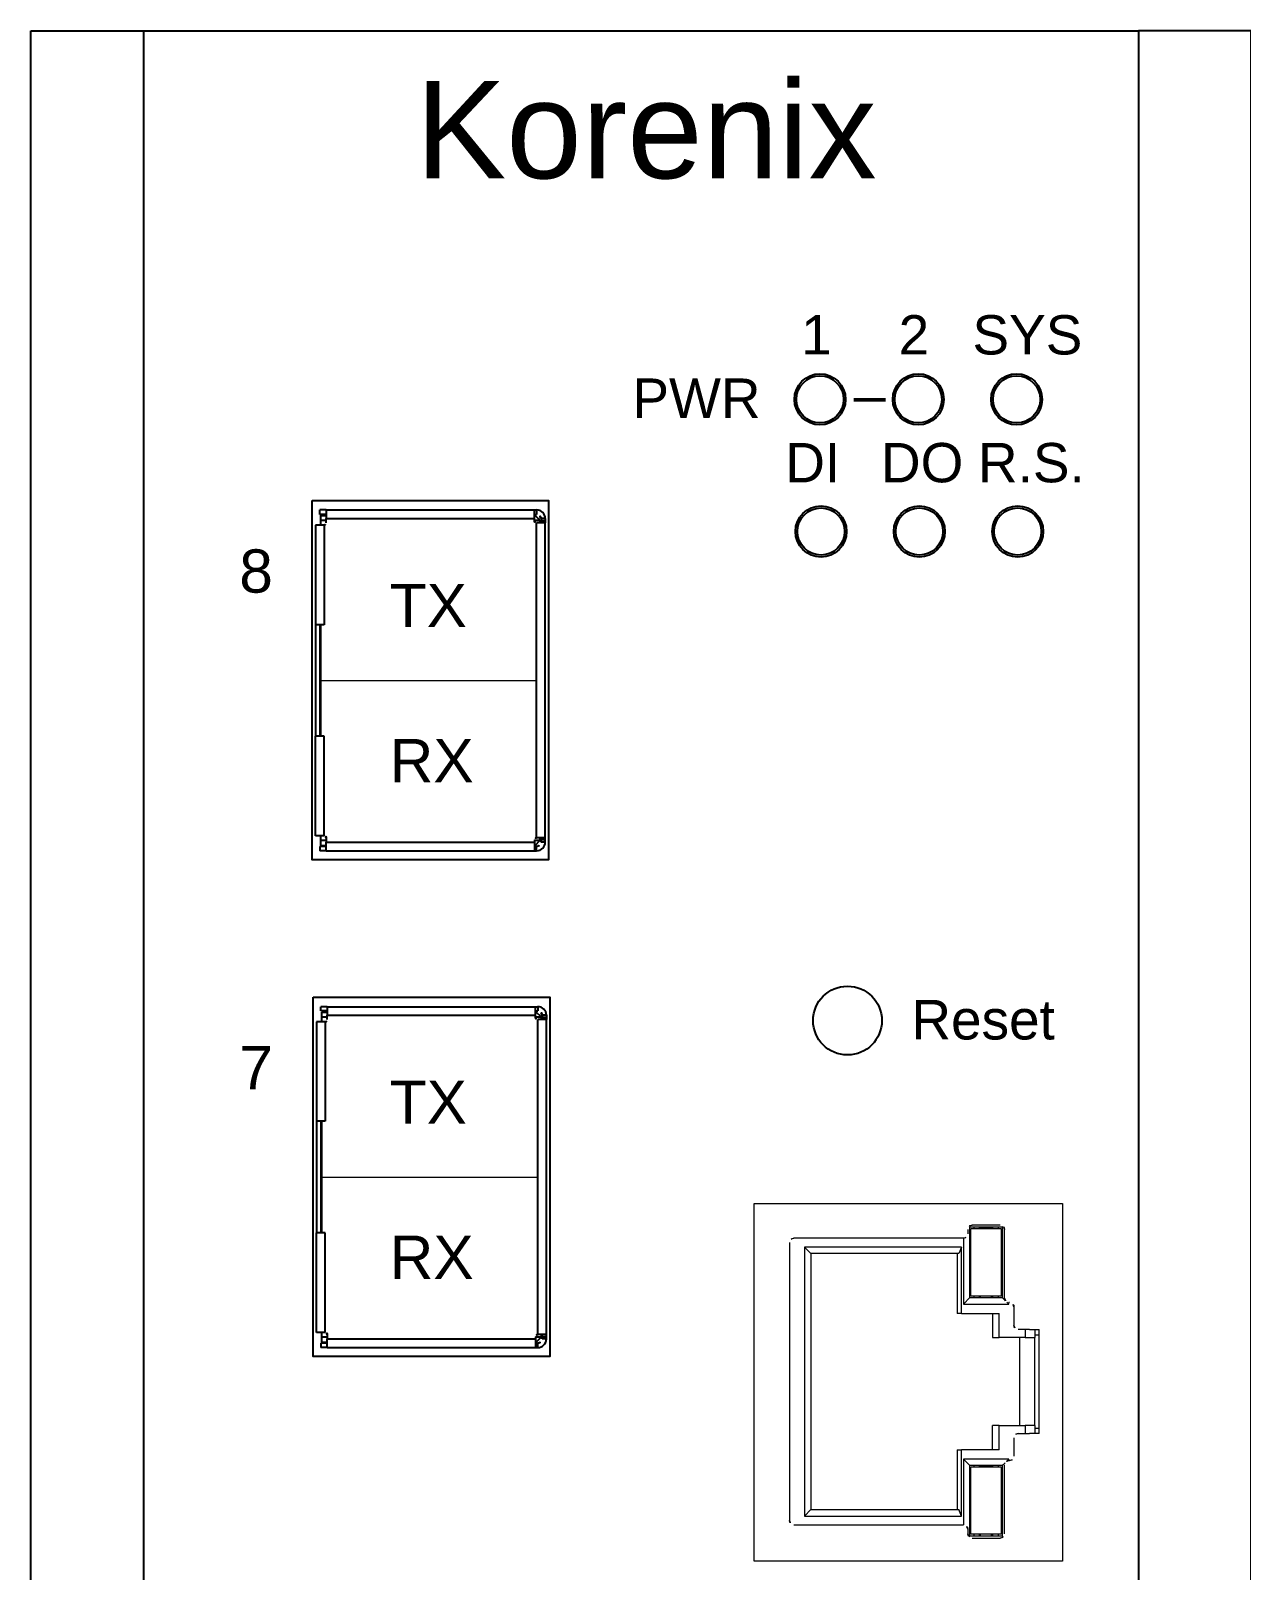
# Model space of a CAD drawing. Header units: inches. Extents: x 100535554 to 201081702, y 63708552 to 127420865.
# Drawn here: x 100541743.48 to 100541754.23, y 63710432.47 to 63710446.12 of the extents above; entities that cross this region are included whole.
import ezdxf

# ---------------------------------------------------------------- set-up
doc = ezdxf.new("R2010")
doc.units = ezdxf.units.IN
doc.header["$MEASUREMENT"] = 0
doc.layers.add('HAT', color=8, linetype='Continuous', lineweight=5)
doc.styles.add('STYLE2', font='arial.ttf')

msp = doc.modelspace()

# ---------------------------------------------------------------- linework, layer by layer
at = {"linetype": 'Continuous'}
msp.add_line((100541744.482, 63710446.123), (100541753.314, 63710446.123), dxfattribs=at)
at = {"linetype": 'Continuous', "lineweight": 15}
for p, q in [((100541744.482, 63710446.123), (100541744.482, 63710419.125)), ((100541753.314, 63710446.123), (100541753.314, 63710419.125)), ((100541751.799, 63710435.489), (100541751.799, 63710435.449)), ((100541751.81, 63710435.516), (100541751.817, 63710435.508)), ((100541752.105, 63710435.508), (100541751.817, 63710435.508)), ((100541751.817, 63710434.884), (100541751.817, 63710435.508)), ((100541751.827, 63710434.898), (100541751.827, 63710435.494)), ((100541752.096, 63710435.494), (100541751.827, 63710435.494)), ((100541752.087, 63710435.527), (100541751.837, 63710435.527)), ((100541751.856, 63710435.494), (100541751.856, 63710435.508)), ((100541751.904, 63710435.494), (100541751.904, 63710435.508)), ((100541751.913, 63710435.507), (100541752.009, 63710435.507)), ((100541751.913, 63710435.494), (100541751.913, 63710435.507)), ((100541752.009, 63710435.494), (100541752.009, 63710435.507)), ((100541752.019, 63710435.508), (100541752.019, 63710435.494)), ((100541752.067, 63710435.508), (100541752.067, 63710435.494)), ((100541752.096, 63710435.494), (100541752.096, 63710434.898)), ((100541752.105, 63710435.508), (100541752.114, 63710435.516)), ((100541752.105, 63710435.508), (100541752.105, 63710434.884)), ((100541752.125, 63710434.878), (100541752.125, 63710435.489)), ((100541750.216, 63710435.372), (100541750.216, 63710432.907)), ((100541750.712, 63710435.41), (100541750.254, 63710435.41)), ((100541751.372, 63710435.333), (100541750.349, 63710435.333)), ((100541750.349, 63710435.333), (100541750.349, 63710432.945)), ((100541750.349, 63710435.333), (100541750.406, 63710435.276)), ((100541751.76, 63710435.41), (100541750.712, 63710435.41)), ((100541751.742, 63710435.333), (100541751.372, 63710435.333)), ((100541751.742, 63710435.333), (100541751.719, 63710435.276)), ((100541751.742, 63710434.744), (100541751.742, 63710435.333)), ((100541751.76, 63710435.41), (100541751.76, 63710434.826)), ((100541751.719, 63710435.276), (100541750.406, 63710435.276)), ((100541750.406, 63710435.276), (100541750.406, 63710433.003)), ((100541751.704, 63710435.276), (100541751.704, 63710434.744)), ((100541751.76, 63710434.826), (100541751.817, 63710434.884)), ((100541751.76, 63710434.826), (100541752.163, 63710434.826)), ((100541751.817, 63710434.884), (100541752.105, 63710434.884)), ((100541752.096, 63710434.898), (100541751.827, 63710434.898)), ((100541751.856, 63710434.884), (100541751.856, 63710434.898)), ((100541751.904, 63710434.884), (100541751.904, 63710434.898)), ((100541751.913, 63710434.885), (100541751.913, 63710434.898)), ((100541751.913, 63710434.885), (100541752.009, 63710434.885)), ((100541752.009, 63710434.885), (100541752.009, 63710434.898)), ((100541752.019, 63710434.898), (100541752.019, 63710434.884)), ((100541752.067, 63710434.898), (100541752.067, 63710434.884)), ((100541752.13, 63710434.859), (100541752.105, 63710434.884)), ((100541752.163, 63710434.826), (100541752.144, 63710434.845)), ((100541752.163, 63710434.826), (100541752.163, 63710434.84)), ((100541752.17, 63710434.84), (100541752.164, 63710434.84)), ((100541752.209, 63710434.638), (100541752.209, 63710434.802)), ((100541751.742, 63710434.744), (100541751.704, 63710434.744)), ((100541751.742, 63710434.744), (100541752.077, 63710434.744)), ((100541752.019, 63710434.744), (100541752.019, 63710434.529)), ((100541752.077, 63710434.529), (100541752.077, 63710434.744)), ((100541752.019, 63710434.529), (100541752.077, 63710434.529)), ((100541752.307, 63710434.529), (100541752.077, 63710434.529)), ((100541752.345, 63710434.6), (100541752.247, 63710434.6)), ((100541752.259, 63710434.529), (100541752.259, 63710433.749)), ((100541752.307, 63710434.6), (100541752.307, 63710434.529)), ((100541752.307, 63710434.529), (100541752.393, 63710434.529)), ((100541752.345, 63710434.6), (100541752.432, 63710434.6)), ((100541752.393, 63710434.6), (100541752.393, 63710434.529)), ((100541752.432, 63710434.552), (100541752.393, 63710434.552)), ((100541752.393, 63710433.749), (100541752.393, 63710434.529)), ((100541752.432, 63710434.552), (100541752.432, 63710434.6)), ((100541752.432, 63710433.726), (100541752.432, 63710434.552)), ((100541752.019, 63710433.534), (100541752.019, 63710433.749)), ((100541752.077, 63710433.749), (100541752.019, 63710433.749)), ((100541752.077, 63710433.534), (100541752.077, 63710433.749)), ((100541752.077, 63710433.749), (100541752.307, 63710433.749)), ((100541752.307, 63710433.749), (100541752.307, 63710433.678)), ((100541752.393, 63710433.749), (100541752.307, 63710433.749)), ((100541752.393, 63710433.749), (100541752.393, 63710433.678)), ((100541752.393, 63710433.726), (100541752.432, 63710433.726)), ((100541752.432, 63710433.678), (100541752.432, 63710433.726)), ((100541752.209, 63710433.477), (100541752.209, 63710433.64)), ((100541752.247, 63710433.678), (100541752.345, 63710433.678)), ((100541752.432, 63710433.678), (100541752.345, 63710433.678)), ((100541751.704, 63710433.534), (100541751.704, 63710433.003)), ((100541751.704, 63710433.534), (100541751.742, 63710433.534)), ((100541751.742, 63710432.945), (100541751.742, 63710433.534)), ((100541752.077, 63710433.534), (100541751.742, 63710433.534)), ((100541752.163, 63710433.452), (100541751.76, 63710433.452)), ((100541751.76, 63710433.452), (100541751.76, 63710432.868)), ((100541751.76, 63710433.452), (100541751.817, 63710433.394)), ((100541752.105, 63710433.394), (100541752.13, 63710433.419)), ((100541752.144, 63710433.433), (100541752.163, 63710433.452)), ((100541752.163, 63710433.438), (100541752.163, 63710433.452)), ((100541752.164, 63710433.438), (100541752.17, 63710433.438)), ((100541752.105, 63710433.394), (100541751.817, 63710433.394)), ((100541751.817, 63710432.77), (100541751.817, 63710433.394)), ((100541751.827, 63710432.785), (100541751.827, 63710433.38)), ((100541752.096, 63710433.38), (100541751.827, 63710433.38)), ((100541751.856, 63710433.38), (100541751.856, 63710433.394)), ((100541751.904, 63710433.38), (100541751.904, 63710433.394)), ((100541751.913, 63710433.393), (100541752.009, 63710433.393)), ((100541751.913, 63710433.38), (100541751.913, 63710433.393)), ((100541752.009, 63710433.38), (100541752.009, 63710433.393)), ((100541752.019, 63710433.394), (100541752.019, 63710433.38)), ((100541752.067, 63710433.394), (100541752.067, 63710433.38)), ((100541752.096, 63710433.38), (100541752.096, 63710432.785)), ((100541752.105, 63710433.394), (100541752.105, 63710432.77)), ((100541752.125, 63710432.789), (100541752.125, 63710433.4)), ((100541750.349, 63710432.945), (100541750.406, 63710433.003)), ((100541750.406, 63710433.003), (100541750.738, 63710433.003)), ((100541750.738, 63710433.003), (100541751.719, 63710433.003)), ((100541751.742, 63710432.945), (100541751.719, 63710433.003)), ((100541750.254, 63710432.868), (100541750.738, 63710432.868)), ((100541750.349, 63710432.945), (100541750.738, 63710432.945)), ((100541750.738, 63710432.945), (100541751.742, 63710432.945)), ((100541750.738, 63710432.868), (100541751.76, 63710432.868)), ((100541751.799, 63710432.83), (100541751.799, 63710432.789)), ((100541751.81, 63710432.763), (100541751.817, 63710432.77)), ((100541751.817, 63710432.77), (100541752.105, 63710432.77)), ((100541752.096, 63710432.785), (100541751.827, 63710432.785)), ((100541751.837, 63710432.751), (100541752.087, 63710432.751)), ((100541751.856, 63710432.77), (100541751.856, 63710432.785)), ((100541751.904, 63710432.77), (100541751.904, 63710432.785)), ((100541751.913, 63710432.771), (100541751.913, 63710432.785)), ((100541751.913, 63710432.771), (100541752.009, 63710432.771)), ((100541752.009, 63710432.771), (100541752.009, 63710432.785)), ((100541752.019, 63710432.785), (100541752.019, 63710432.77)), ((100541752.067, 63710432.785), (100541752.067, 63710432.77)), ((100541752.114, 63710432.762), (100541752.105, 63710432.77))]:
    msp.add_line(p, q, dxfattribs=at)
at = {"linetype": 'Continuous', "lineweight": 25}
for p, q in [((100541746.047, 63710441.833), (100541746.047, 63710441.872)), ((100541746.105, 63710441.872), (100541746.047, 63710441.872)), ((100541746.105, 63710441.833), (100541746.047, 63710441.833)), ((100541746.057, 63710441.824), (100541746.105, 63710441.824)), ((100541746.057, 63710441.781), (100541746.057, 63710441.824)), ((100541746.057, 63710441.737), (100541746.057, 63710441.781)), ((100541746.057, 63710441.781), (100541746.105, 63710441.781)), ((100541746.105, 63710441.872), (100541746.105, 63710441.795)), ((100541746.105, 63710441.872), (100541747.953, 63710441.872)), ((100541746.105, 63710441.757), (100541746.105, 63710441.795)), ((100541746.105, 63710441.795), (100541747.953, 63710441.795)), ((100541747.953, 63710441.795), (100541747.953, 63710441.872)), ((100541747.953, 63710441.872), (100541747.972, 63710441.872)), ((100541747.953, 63710441.833), (100541747.972, 63710441.833)), ((100541747.953, 63710441.824), (100541747.959, 63710441.824)), ((100541747.953, 63710441.776), (100541747.953, 63710441.795)), ((100541747.953, 63710441.781), (100541748.001, 63710441.781)), ((100541748.001, 63710441.781), (100541747.959, 63710441.824)), ((100541747.972, 63710441.872), (100541747.972, 63710441.833)), ((100541747.972, 63710438.963), (100541747.972, 63710441.757)), ((100541748.049, 63710441.757), (100541747.972, 63710441.757)), ((100541748.001, 63710441.781), (100541748.001, 63710441.757)), ((100541748.049, 63710441.795), (100541748.011, 63710441.795)), ((100541748.011, 63710441.795), (100541748.011, 63710441.776)), ((100541748.049, 63710441.776), (100541748.011, 63710441.776)), ((100541748.011, 63710441.776), (100541748.011, 63710441.757)), ((100541748.049, 63710441.795), (100541748.049, 63710441.776)), ((100541748.049, 63710441.776), (100541748.049, 63710441.757)), ((100541748.049, 63710438.963), (100541748.049, 63710441.757)), ((100541746.009, 63710441.737), (100541746.009, 63710440.854)), ((100541746.085, 63710441.737), (100541746.009, 63710441.737)), ((100541746.085, 63710441.737), (100541746.085, 63710440.854)), ((100541746.085, 63710440.854), (100541746.009, 63710440.854)), ((100541746.009, 63710440.854), (100541746.009, 63710439.865)), ((100541746.047, 63710440.854), (100541746.047, 63710439.865)), ((100541746.057, 63710439.865), (100541746.057, 63710440.854)), ((100541746.057, 63710440.769), (100541746.047, 63710440.769)), ((100541746.057, 63710440.744), (100541746.047, 63710440.744)), ((100541746.057, 63710439.976), (100541746.047, 63710439.976)), ((100541746.009, 63710438.982), (100541746.009, 63710439.865)), ((100541746.085, 63710439.865), (100541746.009, 63710439.865)), ((100541746.047, 63710439.946), (100541746.057, 63710439.946)), ((100541746.085, 63710438.982), (100541746.085, 63710439.865)), ((100541746.085, 63710438.982), (100541746.009, 63710438.982)), ((100541746.047, 63710438.886), (100541746.047, 63710438.848)), ((100541746.105, 63710438.886), (100541746.047, 63710438.886)), ((100541746.057, 63710438.938), (100541746.057, 63710438.982)), ((100541746.105, 63710438.938), (100541746.057, 63710438.938)), ((100541746.057, 63710438.896), (100541746.057, 63710438.938)), ((100541746.057, 63710438.896), (100541746.105, 63710438.896)), ((100541746.105, 63710438.963), (100541746.105, 63710438.925)), ((100541746.105, 63710438.925), (100541747.953, 63710438.925)), ((100541746.105, 63710438.848), (100541746.105, 63710438.925)), ((100541747.953, 63710438.944), (100541747.953, 63710438.925)), ((100541748.001, 63710438.938), (100541747.953, 63710438.938)), ((100541747.953, 63710438.925), (100541747.953, 63710438.848)), ((100541747.953, 63710438.896), (100541747.959, 63710438.896)), ((100541747.953, 63710438.886), (100541747.972, 63710438.886)), ((100541747.959, 63710438.896), (100541748.001, 63710438.938)), ((100541748.049, 63710438.963), (100541747.972, 63710438.963)), ((100541747.972, 63710438.848), (100541747.972, 63710438.886)), ((100541748.001, 63710438.963), (100541748.001, 63710438.938)), ((100541748.011, 63710438.944), (100541748.011, 63710438.963)), ((100541748.049, 63710438.944), (100541748.011, 63710438.944)), ((100541748.011, 63710438.925), (100541748.011, 63710438.944)), ((100541748.049, 63710438.925), (100541748.011, 63710438.925)), ((100541748.049, 63710438.944), (100541748.049, 63710438.963)), ((100541748.049, 63710438.925), (100541748.049, 63710438.944)), ((100541746.105, 63710438.848), (100541746.047, 63710438.848)), ((100541746.105, 63710438.848), (100541747.953, 63710438.848)), ((100541747.953, 63710438.848), (100541747.972, 63710438.848)), ((100541746.057, 63710437.427), (100541746.057, 63710437.465)), ((100541746.114, 63710437.465), (100541746.057, 63710437.465)), ((100541746.114, 63710437.427), (100541746.057, 63710437.427)), ((100541746.066, 63710437.417), (100541746.114, 63710437.417)), ((100541746.066, 63710437.375), (100541746.066, 63710437.417)), ((100541746.066, 63710437.331), (100541746.066, 63710437.375)), ((100541746.066, 63710437.375), (100541746.114, 63710437.375)), ((100541746.114, 63710437.465), (100541746.114, 63710437.389)), ((100541746.114, 63710437.465), (100541747.963, 63710437.465)), ((100541746.114, 63710437.35), (100541746.114, 63710437.389)), ((100541746.114, 63710437.389), (100541747.963, 63710437.389)), ((100541747.963, 63710437.389), (100541747.963, 63710437.465)), ((100541747.963, 63710437.465), (100541747.982, 63710437.465)), ((100541747.963, 63710437.427), (100541747.982, 63710437.427)), ((100541747.963, 63710437.417), (100541747.969, 63710437.417)), ((100541747.963, 63710437.369), (100541747.963, 63710437.389)), ((100541747.963, 63710437.375), (100541748.011, 63710437.375)), ((100541748.011, 63710437.375), (100541747.969, 63710437.417)), ((100541747.982, 63710437.465), (100541747.982, 63710437.427)), ((100541748.011, 63710437.375), (100541748.011, 63710437.35)), ((100541748.059, 63710437.389), (100541748.02, 63710437.389)), ((100541748.02, 63710437.389), (100541748.02, 63710437.369)), ((100541748.059, 63710437.389), (100541748.059, 63710437.369)), ((100541746.018, 63710437.331), (100541746.018, 63710436.448)), ((100541746.095, 63710437.331), (100541746.018, 63710437.331)), ((100541746.095, 63710437.331), (100541746.095, 63710436.448)), ((100541747.982, 63710434.557), (100541747.982, 63710437.35)), ((100541748.059, 63710437.35), (100541747.982, 63710437.35)), ((100541748.059, 63710437.369), (100541748.02, 63710437.369)), ((100541748.02, 63710437.369), (100541748.02, 63710437.35)), ((100541748.059, 63710437.369), (100541748.059, 63710437.35)), ((100541748.059, 63710434.557), (100541748.059, 63710437.35)), ((100541746.095, 63710436.448), (100541746.018, 63710436.448)), ((100541746.018, 63710436.448), (100541746.018, 63710435.459)), ((100541746.057, 63710436.448), (100541746.057, 63710435.459)), ((100541746.066, 63710435.459), (100541746.066, 63710436.448)), ((100541746.066, 63710436.362), (100541746.057, 63710436.362)), ((100541746.066, 63710436.337), (100541746.057, 63710436.337)), ((100541746.066, 63710435.569), (100541746.057, 63710435.569)), ((100541746.057, 63710435.54), (100541746.066, 63710435.54)), ((100541746.018, 63710434.576), (100541746.018, 63710435.459)), ((100541746.095, 63710435.459), (100541746.018, 63710435.459)), ((100541746.095, 63710434.576), (100541746.095, 63710435.459)), ((100541746.095, 63710434.576), (100541746.018, 63710434.576)), ((100541746.066, 63710434.532), (100541746.066, 63710434.576)), ((100541746.114, 63710434.532), (100541746.066, 63710434.532)), ((100541746.066, 63710434.489), (100541746.066, 63710434.532)), ((100541746.114, 63710434.557), (100541746.114, 63710434.518)), ((100541746.114, 63710434.518), (100541747.963, 63710434.518)), ((100541746.114, 63710434.441), (100541746.114, 63710434.518)), ((100541747.963, 63710434.537), (100541747.963, 63710434.518)), ((100541748.011, 63710434.532), (100541747.963, 63710434.532)), ((100541747.963, 63710434.518), (100541747.963, 63710434.441)), ((100541747.969, 63710434.489), (100541748.011, 63710434.532)), ((100541748.059, 63710434.557), (100541747.982, 63710434.557)), ((100541748.011, 63710434.557), (100541748.011, 63710434.532)), ((100541748.02, 63710434.537), (100541748.02, 63710434.557)), ((100541748.059, 63710434.537), (100541748.02, 63710434.537)), ((100541748.02, 63710434.518), (100541748.02, 63710434.537)), ((100541748.059, 63710434.518), (100541748.02, 63710434.518)), ((100541748.059, 63710434.537), (100541748.059, 63710434.557)), ((100541748.059, 63710434.518), (100541748.059, 63710434.537)), ((100541746.057, 63710434.48), (100541746.057, 63710434.441)), ((100541746.114, 63710434.48), (100541746.057, 63710434.48)), ((100541746.114, 63710434.441), (100541746.057, 63710434.441)), ((100541746.066, 63710434.489), (100541746.114, 63710434.489)), ((100541746.114, 63710434.441), (100541747.963, 63710434.441)), ((100541747.963, 63710434.489), (100541747.969, 63710434.489)), ((100541747.963, 63710434.48), (100541747.982, 63710434.48)), ((100541747.963, 63710434.441), (100541747.982, 63710434.441)), ((100541747.982, 63710434.441), (100541747.982, 63710434.48))]:
    msp.add_line(p, q, dxfattribs=at)
at = {"ltscale": 10}
for points in [[(100541743.482, 63710446.123), (100541744.482, 63710446.123), (100541744.482, 63710419.125), (100541743.482, 63710419.125)], [(100541754.314, 63710446.123), (100541753.314, 63710446.123), (100541753.314, 63710419.125), (100541754.314, 63710419.125)]]:
    msp.add_lwpolyline(points, close=True, dxfattribs=at)
for points in [[(100541745.98, 63710441.956), (100541748.078, 63710441.956), (100541748.078, 63710438.769), (100541745.98, 63710438.769)], [(100541745.989, 63710437.549), (100541748.088, 63710437.549), (100541748.088, 63710434.362), (100541745.989, 63710434.362)]]:
    msp.add_lwpolyline(points, close=True)
for centre, radius in [((100541750.487, 63710442.853), 0.227), ((100541750.487, 63710442.853), 0.209), ((100541751.359, 63710442.853), 0.227), ((100541751.359, 63710442.853), 0.209), ((100541752.232, 63710442.853), 0.227), ((100541752.232, 63710442.853), 0.209), ((100541750.496, 63710441.681), 0.227), ((100541750.496, 63710441.681), 0.209), ((100541751.369, 63710441.681), 0.227), ((100541751.369, 63710441.681), 0.209), ((100541752.242, 63710441.681), 0.227), ((100541752.242, 63710441.681), 0.209), ((100541750.731, 63710437.342), 0.305)]:
    msp.add_circle(centre, radius)
at = {"linetype": 'Continuous', "lineweight": 25}
for centre, radius, start, end in [((100541746.085, 63710441.757), 0.0192, 270, 0), ((100541747.972, 63710441.776), 0.0192, 180, 270), ((100541747.972, 63710441.795), 0.0768, 0, 90), ((100541747.972, 63710441.795), 0.0384, 0, 90), ((100541746.085, 63710438.963), 0.0192, 0, 90), ((100541747.972, 63710438.944), 0.0192, 90, 180), ((100541747.972, 63710438.925), 0.0384, 270, 0), ((100541747.972, 63710438.925), 0.0768, 270, 0), ((100541747.982, 63710437.389), 0.0768, 0, 90), ((100541747.982, 63710437.389), 0.0384, 0, 90), ((100541746.095, 63710437.35), 0.0192, 270, 0), ((100541747.982, 63710437.369), 0.0192, 180, 270), ((100541746.095, 63710434.557), 0.0192, 0, 90), ((100541747.982, 63710434.537), 0.0192, 90, 180), ((100541747.982, 63710434.518), 0.0384, 270, 0), ((100541747.982, 63710434.518), 0.0768, 270, 0)]:
    msp.add_arc(centre, radius, start, end, dxfattribs=at)
at = {"linetype": 'Continuous', "lineweight": 15}
for centre, start, end in [((100541751.837, 63710435.489), 90, 180), ((100541752.087, 63710435.489), 0, 90), ((100541750.254, 63710435.372), 90, 180), ((100541751.76, 63710435.449), 270, 0), ((100541752.164, 63710434.878), 180, 270), ((100541752.17, 63710434.802), 0, 90), ((100541752.247, 63710434.638), 180, 270), ((100541752.247, 63710433.64), 90, 180), ((100541752.164, 63710433.4), 90, 180), ((100541752.17, 63710433.477), 270, 0), ((100541750.254, 63710432.907), 180, 270), ((100541751.76, 63710432.83), 0, 90), ((100541751.837, 63710432.789), 180, 270), ((100541752.087, 63710432.789), 270, 0)]:
    msp.add_arc(centre, 0.0384, start, end, dxfattribs=at)
at = {"layer": 'HAT'}
for p, q in [((100541746.057, 63710440.36), (100541747.972, 63710440.36)), ((100541746.057, 63710435.953), (100541747.972, 63710435.953))]:
    msp.add_line(p, q, dxfattribs=at)
msp.add_lwpolyline([(100541749.904, 63710435.718), (100541752.639, 63710435.718), (100541752.639, 63710432.545), (100541749.904, 63710432.545)], close=True, dxfattribs=at)

# ---------------------------------------------------------------- texts
at = {"style": 'STYLE2'}
for s, height, p in [('Korenix', 0.864, (100541746.897, 63710444.814)), ('Reset', 0.3491, (100541751.298, 63710437.176)), ('Reset', 0.3491, (100541751.298, 63710437.174))]:
    msp.add_text(s, height=height, dxfattribs=at).set_placement(p)
at = {"linetype": 'Continuous', "lineweight": 15, "style": 'STYLE2'}
for s, height, p in [('1', 0.349, (100541750.32, 63710443.251)), ('2', 0.349, (100541751.185, 63710443.251)), ('SYS', 0.3491, (100541751.84, 63710443.251)), ('PWR', 0.3491, (100541748.822, 63710442.689)), ('_', 0.349, (100541750.792, 63710442.934)), ('DI', 0.3491, (100541750.179, 63710442.117)), ('DO', 0.3491, (100541751.028, 63710442.117)), ('R.S.', 0.3491, (100541751.889, 63710442.117)), ('8', 0.384, (100541745.333, 63710441.138)), ('TX', 0.384, (100541746.668, 63710440.832)), ('RX', 0.384, (100541746.668, 63710439.456)), ('7', 0.384, (100541745.333, 63710436.732)), ('TX', 0.384, (100541746.668, 63710436.426)), ('RX', 0.384, (100541746.668, 63710435.05))]:
    msp.add_text(s, height=height, dxfattribs=at).set_placement(p)

doc.saveas('drawing.dxf')
